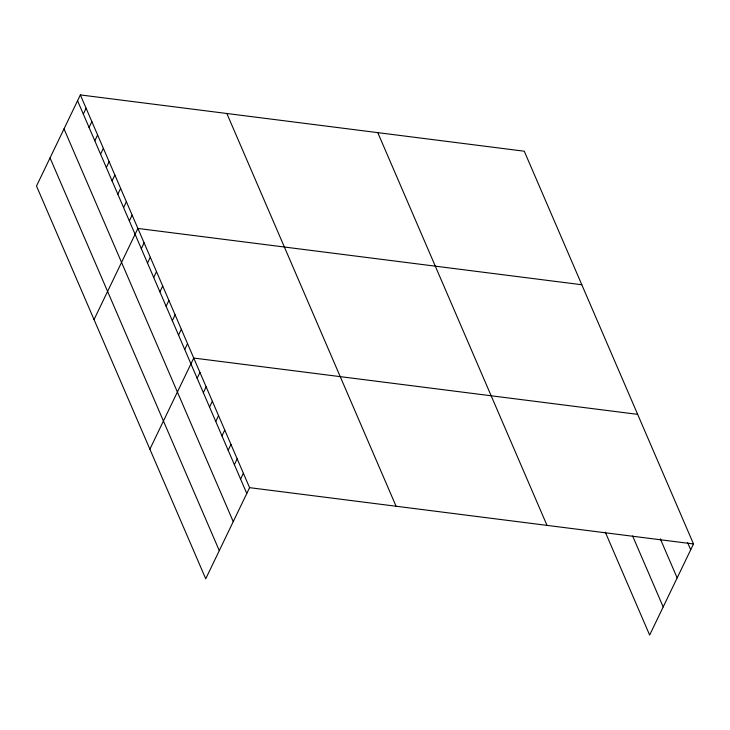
<?xml version="1.0" encoding="UTF-8"?>
<svg xmlns="http://www.w3.org/2000/svg" width="730" height="730" viewBox="0 0 730 730"><rect width="100%" height="100%" fill="white"/><g stroke="black" fill="none" stroke-linecap="round" stroke-linejoin="round"><path stroke-width="1.09" d="M80.355 94.918L36.5 186.04L205.732 578.79L249.587 487.658L80.355 94.918L524.268 151.21L693.5 543.959L649.645 635.082L605.325 532.225M83.311 114.081L86.113 108.268M89.069 127.44L91.861 121.618M94.818 140.79L97.619 134.977M100.576 154.149L103.368 148.327M106.325 167.499L109.126 161.686M112.082 180.848L114.875 175.036M117.831 194.207L120.632 188.386M123.589 207.557L126.39 201.745M129.338 220.907L132.139 215.094M94.042 319.576L137.897 228.444L581.81 284.746M141.301 248.665L144.102 242.853M147.506 263.065L150.307 257.252M153.711 277.464L156.512 271.651M159.916 291.863L162.717 286.05M166.121 306.272L168.922 300.45M172.326 320.671L175.127 314.849M178.531 335.07L181.332 329.257M184.736 349.469L187.537 343.657M149.887 449.178L193.742 358.056L637.655 414.357M197.146 378.268L199.947 372.455M203.351 392.667L206.152 386.854M209.556 407.075L212.357 401.254M215.761 421.475L218.562 415.653M221.966 435.874L224.767 430.061M228.171 450.273L230.972 444.46M234.376 464.672L237.177 458.86M240.581 479.072L243.382 473.259M249.587 487.658L693.5 543.959M687.596 542.572L690.699 549.772M660.312 538.84L677.148 577.923M632.609 535.957L663.196 606.931M377.775 132.632L547.007 525.381M226.847 113.497L396.08 506.237M77.553 100.731L246.786 493.471M64.012 128.882L233.244 521.631M50.051 157.89L219.283 550.63"/></g></svg>
